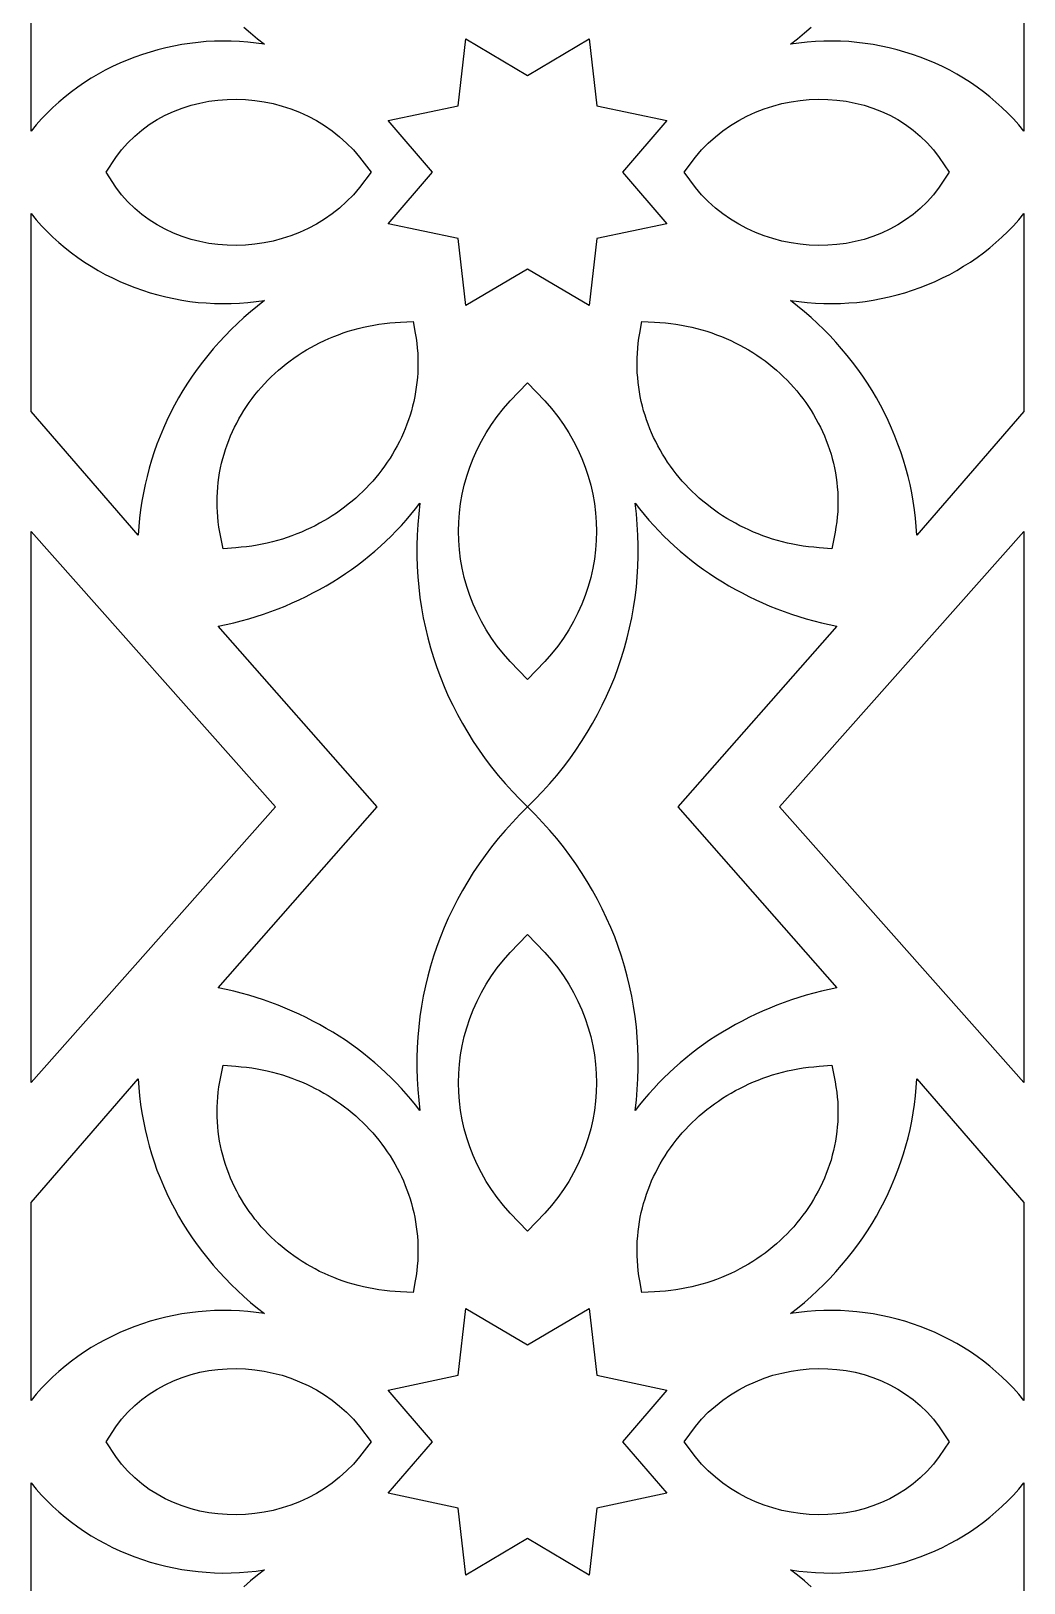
# Model space of a CAD drawing. Extents: x -627 to -557, y -402 to 403.
# Drawn here: x -627.2 to -557.2, y 79.6 to 189 of the extents above; entities that cross this region are included whole.
import ezdxf

# ---------------------------------------------------------------- set-up
doc = ezdxf.new("R2010")
doc.units = 0
doc.layers.add('LAYER_1', color=18, linetype='CONTINUOUS')

msp = doc.modelspace()

# ---------------------------------------------------------------- linework, layer by layer
at = {"layer": 'LAYER_1'}
for points in [[(-612.18, 189.27), (-611.71, 188.86), (-611.22, 188.46), (-610.73, 188.07), (-611.31, 188.15), (-611.9, 188.22), (-612.49, 188.26), (-613.08, 188.29), (-613.67, 188.29), (-614.25, 188.28), (-614.83, 188.25), (-615.41, 188.2), (-615.99, 188.13), (-616.56, 188.04), (-617.12, 187.94), (-617.69, 187.82), (-618.24, 187.68), (-618.79, 187.52), (-619.34, 187.35), (-619.88, 187.16), (-620.41, 186.95), (-620.93, 186.73), (-621.44, 186.49), (-621.95, 186.23), (-622.45, 185.96), (-622.94, 185.67), (-623.41, 185.36), (-623.88, 185.04), (-624.34, 184.71), (-624.78, 184.36), (-625.22, 183.99), (-625.64, 183.61), (-626.05, 183.21), (-626.44, 182.8), (-626.82, 182.38), (-627.19, 181.94), (-627.18, 195.89)], [(-557.19, 195.89), (-557.19, 181.94), (-557.55, 182.38), (-557.93, 182.8), (-558.33, 183.21), (-558.74, 183.61), (-559.16, 183.99), (-559.59, 184.36), (-560.04, 184.71), (-560.49, 185.04), (-560.96, 185.36), (-561.44, 185.67), (-561.93, 185.96), (-562.42, 186.23), (-562.93, 186.49), (-563.44, 186.73), (-563.97, 186.95), (-564.5, 187.16), (-565.04, 187.35), (-565.58, 187.52), (-566.13, 187.68), (-566.69, 187.82), (-567.25, 187.94), (-567.82, 188.04), (-568.39, 188.13), (-568.96, 188.2), (-569.54, 188.25), (-570.12, 188.28), (-570.71, 188.29), (-571.29, 188.29), (-571.88, 188.26), (-572.47, 188.22), (-573.06, 188.15), (-573.65, 188.07), (-573.15, 188.46), (-572.67, 188.86), (-572.2, 189.27)], [(-627.18, 72.68), (-627.19, 86.64), (-626.82, 86.2), (-626.44, 85.77), (-626.05, 85.36), (-625.64, 84.97), (-625.22, 84.59), (-624.78, 84.22), (-624.34, 83.87), (-623.88, 83.53), (-623.41, 83.21), (-622.94, 82.91), (-622.45, 82.62), (-621.95, 82.35), (-621.44, 82.09), (-620.93, 81.85), (-620.41, 81.63), (-619.88, 81.42), (-619.34, 81.23), (-618.79, 81.05), (-618.24, 80.9), (-617.69, 80.76), (-617.12, 80.64), (-616.56, 80.53), (-615.99, 80.45), (-615.41, 80.38), (-614.83, 80.33), (-614.25, 80.3), (-613.67, 80.28), (-613.08, 80.29), (-612.49, 80.32), (-611.9, 80.36), (-611.31, 80.42), (-610.73, 80.51), (-611.22, 80.12), (-611.71, 79.72), (-612.18, 79.31)], [(-572.2, 79.31), (-572.67, 79.72), (-573.15, 80.12), (-573.65, 80.51), (-573.06, 80.42), (-572.47, 80.36), (-571.88, 80.32), (-571.29, 80.29), (-570.71, 80.28), (-570.12, 80.3), (-569.54, 80.33), (-568.96, 80.38), (-568.39, 80.45), (-567.82, 80.53), (-567.25, 80.64), (-566.69, 80.76), (-566.13, 80.9), (-565.58, 81.05), (-565.04, 81.23), (-564.5, 81.42), (-563.97, 81.63), (-563.44, 81.85), (-562.93, 82.09), (-562.42, 82.35), (-561.93, 82.62), (-561.44, 82.91), (-560.96, 83.21), (-560.49, 83.53), (-560.04, 83.87), (-559.59, 84.22), (-559.16, 84.59), (-558.74, 84.97), (-558.33, 85.36), (-557.93, 85.77), (-557.55, 86.2), (-557.19, 86.64), (-557.19, 72.68)]]:
    msp.add_lwpolyline(points, dxfattribs=at)
for points in [[(-597.07, 183.72), (-596.53, 188.44), (-592.19, 185.87), (-587.85, 188.44), (-587.3, 183.72), (-582.36, 182.68), (-585.48, 179.04), (-582.36, 175.4), (-587.3, 174.36), (-587.85, 169.64), (-592.19, 172.2), (-596.53, 169.64), (-597.07, 174.36), (-602.02, 175.4), (-598.89, 179.04), (-602.02, 182.68)], [(-621.22, 180.08), (-620.8, 180.62), (-620.36, 181.12), (-619.88, 181.58), (-619.38, 182.01), (-618.85, 182.4), (-618.3, 182.75), (-617.72, 183.06), (-617.14, 183.33), (-616.53, 183.57), (-615.91, 183.76), (-615.29, 183.92), (-614.65, 184.05), (-614.01, 184.13), (-613.36, 184.18), (-612.71, 184.19), (-612.06, 184.17), (-611.41, 184.11), (-610.76, 184.01), (-610.12, 183.88), (-609.49, 183.71), (-608.87, 183.51), (-608.25, 183.27), (-607.66, 183), (-607.07, 182.69), (-606.51, 182.34), (-605.96, 181.96), (-605.44, 181.55), (-604.94, 181.1), (-604.46, 180.62), (-604.02, 180.1), (-603.22, 179.04), (-604.02, 177.97), (-604.46, 177.46), (-604.94, 176.97), (-605.44, 176.52), (-605.96, 176.11), (-606.51, 175.73), (-607.07, 175.39), (-607.66, 175.08), (-608.25, 174.8), (-608.87, 174.56), (-609.49, 174.36), (-610.12, 174.19), (-610.76, 174.06), (-611.41, 173.97), (-612.06, 173.91), (-612.71, 173.88), (-613.36, 173.89), (-614.01, 173.94), (-614.65, 174.03), (-615.29, 174.15), (-615.91, 174.31), (-616.53, 174.51), (-617.14, 174.74), (-617.72, 175.02), (-618.3, 175.33), (-618.85, 175.68), (-619.38, 176.06), (-619.88, 176.49), (-620.36, 176.95), (-620.8, 177.46), (-621.22, 178), (-621.9, 179.04)], [(-580.35, 180.1), (-579.91, 180.62), (-579.44, 181.1), (-578.94, 181.55), (-578.41, 181.96), (-577.87, 182.34), (-577.3, 182.69), (-576.72, 183), (-576.12, 183.27), (-575.51, 183.51), (-574.88, 183.71), (-574.25, 183.88), (-573.61, 184.01), (-572.96, 184.11), (-572.32, 184.17), (-571.67, 184.19), (-571.02, 184.18), (-570.37, 184.13), (-569.72, 184.05), (-569.09, 183.92), (-568.46, 183.76), (-567.84, 183.57), (-567.24, 183.33), (-566.65, 183.06), (-566.08, 182.75), (-565.53, 182.4), (-565, 182.01), (-564.5, 181.58), (-564.02, 181.12), (-563.57, 180.62), (-563.16, 180.08), (-562.47, 179.04), (-563.16, 178), (-563.57, 177.46), (-564.02, 176.95), (-564.5, 176.49), (-565, 176.06), (-565.53, 175.68), (-566.08, 175.33), (-566.65, 175.02), (-567.24, 174.74), (-567.84, 174.51), (-568.46, 174.31), (-569.09, 174.15), (-569.72, 174.03), (-570.37, 173.94), (-571.02, 173.89), (-571.67, 173.88), (-572.32, 173.91), (-572.96, 173.97), (-573.61, 174.06), (-574.25, 174.19), (-574.88, 174.36), (-575.51, 174.56), (-576.12, 174.8), (-576.72, 175.08), (-577.3, 175.39), (-577.87, 175.73), (-578.41, 176.11), (-578.94, 176.52), (-579.44, 176.97), (-579.91, 177.46), (-580.35, 177.97), (-581.15, 179.04)], [(-627.19, 176.13), (-626.82, 175.69), (-626.44, 175.27), (-626.05, 174.86), (-625.64, 174.46), (-625.22, 174.08), (-624.78, 173.72), (-624.34, 173.37), (-623.88, 173.03), (-623.41, 172.71), (-622.94, 172.41), (-622.45, 172.12), (-621.95, 171.84), (-621.44, 171.59), (-620.93, 171.35), (-620.41, 171.12), (-619.88, 170.91), (-619.34, 170.72), (-618.79, 170.55), (-618.24, 170.39), (-617.69, 170.25), (-617.12, 170.13), (-616.56, 170.03), (-615.99, 169.94), (-615.41, 169.87), (-614.83, 169.83), (-614.25, 169.79), (-613.67, 169.78), (-613.08, 169.79), (-612.49, 169.81), (-611.9, 169.86), (-611.31, 169.92), (-610.73, 170), (-611.22, 169.61), (-611.71, 169.21), (-612.18, 168.8), (-612.64, 168.38), (-613.08, 167.95), (-613.51, 167.51), (-613.93, 167.06), (-614.34, 166.6), (-614.73, 166.13), (-615.11, 165.65), (-615.47, 165.16), (-615.82, 164.67), (-616.16, 164.16), (-616.48, 163.65), (-616.78, 163.13), (-617.07, 162.61), (-617.35, 162.08), (-617.61, 161.54), (-617.86, 160.99), (-618.09, 160.44), (-618.31, 159.88), (-618.51, 159.32), (-618.69, 158.75), (-618.86, 158.18), (-619.01, 157.6), (-619.15, 157.02), (-619.27, 156.44), (-619.38, 155.85), (-619.46, 155.25), (-619.53, 154.66), (-619.59, 154.06), (-619.63, 153.46), (-627.18, 162.18)], [(-573.65, 170), (-573.06, 169.92), (-572.47, 169.86), (-571.88, 169.81), (-571.29, 169.79), (-570.71, 169.78), (-570.12, 169.79), (-569.54, 169.83), (-568.96, 169.87), (-568.39, 169.94), (-567.82, 170.03), (-567.25, 170.13), (-566.69, 170.25), (-566.13, 170.39), (-565.58, 170.55), (-565.04, 170.72), (-564.5, 170.91), (-563.97, 171.12), (-563.44, 171.35), (-562.93, 171.59), (-562.42, 171.84), (-561.93, 172.12), (-561.44, 172.41), (-560.96, 172.71), (-560.49, 173.03), (-560.04, 173.37), (-559.59, 173.72), (-559.16, 174.08), (-558.74, 174.46), (-558.33, 174.86), (-557.93, 175.27), (-557.55, 175.69), (-557.19, 176.13), (-557.19, 162.18), (-564.75, 153.46), (-564.79, 154.06), (-564.84, 154.66), (-564.91, 155.25), (-565, 155.85), (-565.1, 156.44), (-565.22, 157.02), (-565.36, 157.6), (-565.51, 158.18), (-565.68, 158.75), (-565.87, 159.32), (-566.07, 159.88), (-566.28, 160.44), (-566.52, 160.99), (-566.76, 161.54), (-567.02, 162.08), (-567.3, 162.61), (-567.59, 163.13), (-567.9, 163.65), (-568.22, 164.16), (-568.55, 164.67), (-568.9, 165.16), (-569.27, 165.65), (-569.65, 166.13), (-570.04, 166.6), (-570.44, 167.06), (-570.86, 167.51), (-571.29, 167.95), (-571.74, 168.38), (-572.2, 168.8), (-572.67, 169.21), (-573.15, 169.61)], [(-613.81, 153.32), (-613.88, 153.67), (-613.94, 154.03), (-613.99, 154.39), (-614.02, 154.74), (-614.05, 155.09), (-614.07, 155.44), (-614.07, 155.79), (-614.07, 156.14), (-614.05, 156.49), (-614.03, 156.83), (-613.99, 157.17), (-613.95, 157.51), (-613.89, 157.85), (-613.83, 158.19), (-613.76, 158.52), (-613.67, 158.85), (-613.58, 159.17), (-613.48, 159.5), (-613.37, 159.82), (-613.25, 160.13), (-613.12, 160.45), (-612.99, 160.76), (-612.84, 161.06), (-612.69, 161.36), (-612.53, 161.66), (-612.36, 161.96), (-612.18, 162.24), (-612, 162.53), (-611.8, 162.81), (-611.6, 163.08), (-611.4, 163.35), (-611.18, 163.62), (-610.96, 163.87), (-610.73, 164.13), (-610.49, 164.38), (-610.25, 164.62), (-610, 164.85), (-609.74, 165.08), (-609.48, 165.31), (-609.21, 165.53), (-608.93, 165.74), (-608.65, 165.94), (-608.36, 166.14), (-608.07, 166.33), (-607.77, 166.52), (-607.46, 166.69), (-607.15, 166.86), (-606.84, 167.02), (-606.51, 167.18), (-606.19, 167.32), (-605.85, 167.46), (-605.52, 167.59), (-605.18, 167.71), (-604.83, 167.83), (-604.48, 167.93), (-604.12, 168.03), (-603.76, 168.12), (-603.4, 168.2), (-603.03, 168.27), (-602.66, 168.33), (-602.28, 168.38), (-601.9, 168.42), (-601.52, 168.45), (-601.13, 168.47), (-600.25, 168.51), (-600.1, 167.69), (-600.04, 167.34), (-600, 166.99), (-599.96, 166.64), (-599.93, 166.29), (-599.92, 165.94), (-599.91, 165.59), (-599.92, 165.25), (-599.93, 164.9), (-599.95, 164.56), (-599.99, 164.22), (-600.03, 163.88), (-600.08, 163.55), (-600.14, 163.22), (-600.21, 162.89), (-600.29, 162.56), (-600.37, 162.23), (-600.47, 161.91), (-600.57, 161.59), (-600.69, 161.28), (-600.81, 160.96), (-600.94, 160.66), (-601.08, 160.35), (-601.22, 160.05), (-601.38, 159.75), (-601.54, 159.46), (-601.71, 159.17), (-601.88, 158.88), (-602.07, 158.6), (-602.26, 158.33), (-602.46, 158.06), (-602.67, 157.79), (-602.88, 157.53), (-603.1, 157.27), (-603.33, 157.02), (-603.56, 156.77), (-603.8, 156.53), (-604.05, 156.3), (-604.3, 156.07), (-604.56, 155.85), (-604.82, 155.63), (-605.1, 155.42), (-605.37, 155.21), (-605.66, 155.01), (-605.95, 154.82), (-606.24, 154.64), (-606.54, 154.46), (-606.85, 154.29), (-607.16, 154.12), (-607.47, 153.97), (-607.79, 153.82), (-608.12, 153.67), (-608.45, 153.54), (-608.79, 153.41), (-609.13, 153.29), (-609.47, 153.18), (-609.82, 153.08), (-610.17, 152.98), (-610.53, 152.9), (-610.89, 152.82), (-611.25, 152.75), (-611.62, 152.69), (-612, 152.64), (-612.37, 152.6), (-612.75, 152.57), (-613.64, 152.5)], [(-571.62, 152.57), (-572, 152.6), (-572.38, 152.64), (-572.75, 152.69), (-573.12, 152.75), (-573.49, 152.82), (-573.85, 152.9), (-574.2, 152.98), (-574.56, 153.08), (-574.91, 153.18), (-575.25, 153.29), (-575.59, 153.41), (-575.92, 153.54), (-576.26, 153.67), (-576.58, 153.82), (-576.9, 153.97), (-577.22, 154.12), (-577.53, 154.29), (-577.83, 154.46), (-578.13, 154.64), (-578.43, 154.82), (-578.72, 155.01), (-579, 155.21), (-579.28, 155.42), (-579.55, 155.63), (-579.82, 155.85), (-580.08, 156.07), (-580.33, 156.3), (-580.58, 156.53), (-580.82, 156.77), (-581.05, 157.02), (-581.28, 157.27), (-581.5, 157.53), (-581.71, 157.79), (-581.92, 158.06), (-582.11, 158.33), (-582.31, 158.6), (-582.49, 158.88), (-582.67, 159.17), (-582.84, 159.46), (-583, 159.75), (-583.15, 160.05), (-583.3, 160.35), (-583.44, 160.66), (-583.57, 160.96), (-583.69, 161.28), (-583.8, 161.59), (-583.9, 161.91), (-584, 162.23), (-584.09, 162.56), (-584.17, 162.89), (-584.24, 163.22), (-584.3, 163.55), (-584.35, 163.88), (-584.39, 164.22), (-584.42, 164.56), (-584.45, 164.9), (-584.46, 165.25), (-584.46, 165.59), (-584.46, 165.94), (-584.44, 166.29), (-584.41, 166.64), (-584.38, 166.99), (-584.33, 167.34), (-584.27, 167.69), (-584.13, 168.51), (-583.24, 168.47), (-582.85, 168.45), (-582.47, 168.42), (-582.09, 168.38), (-581.72, 168.33), (-581.34, 168.27), (-580.98, 168.2), (-580.61, 168.12), (-580.25, 168.03), (-579.9, 167.93), (-579.55, 167.83), (-579.2, 167.71), (-578.86, 167.59), (-578.52, 167.46), (-578.19, 167.32), (-577.86, 167.18), (-577.54, 167.02), (-577.22, 166.86), (-576.91, 166.69), (-576.61, 166.52), (-576.31, 166.33), (-576.01, 166.14), (-575.72, 165.94), (-575.44, 165.74), (-575.17, 165.53), (-574.9, 165.31), (-574.63, 165.08), (-574.38, 164.85), (-574.13, 164.62), (-573.88, 164.38), (-573.65, 164.13), (-573.42, 163.87), (-573.19, 163.62), (-572.98, 163.35), (-572.77, 163.08), (-572.57, 162.81), (-572.38, 162.53), (-572.19, 162.24), (-572.02, 161.96), (-571.85, 161.66), (-571.69, 161.36), (-571.53, 161.06), (-571.39, 160.76), (-571.25, 160.45), (-571.12, 160.13), (-571.01, 159.82), (-570.9, 159.5), (-570.79, 159.17), (-570.7, 158.85), (-570.62, 158.52), (-570.55, 158.19), (-570.48, 157.85), (-570.43, 157.51), (-570.38, 157.17), (-570.35, 156.83), (-570.32, 156.49), (-570.31, 156.14), (-570.3, 155.79), (-570.31, 155.44), (-570.32, 155.09), (-570.35, 154.74), (-570.39, 154.39), (-570.44, 154.03), (-570.49, 153.67), (-570.56, 153.32), (-570.74, 152.5)], [(-597.03, 154.38), (-596.99, 155.04), (-596.9, 155.69), (-596.79, 156.34), (-596.65, 156.98), (-596.47, 157.62), (-596.26, 158.25), (-596.02, 158.87), (-595.74, 159.49), (-595.43, 160.09), (-595.1, 160.68), (-594.72, 161.26), (-594.32, 161.83), (-593.88, 162.38), (-593.41, 162.92), (-592.19, 164.19), (-590.96, 162.92), (-590.49, 162.38), (-590.06, 161.83), (-589.65, 161.26), (-589.28, 160.68), (-588.94, 160.09), (-588.63, 159.49), (-588.36, 158.87), (-588.12, 158.25), (-587.91, 157.62), (-587.73, 156.98), (-587.58, 156.34), (-587.47, 155.69), (-587.39, 155.04), (-587.34, 154.38), (-587.32, 153.73), (-587.34, 153.08), (-587.39, 152.42), (-587.47, 151.77), (-587.58, 151.12), (-587.73, 150.48), (-587.91, 149.84), (-588.12, 149.21), (-588.36, 148.59), (-588.63, 147.97), (-588.94, 147.37), (-589.28, 146.78), (-589.65, 146.2), (-590.06, 145.63), (-590.49, 145.08), (-590.96, 144.54), (-592.19, 143.27), (-593.41, 144.54), (-593.88, 145.08), (-594.32, 145.63), (-594.72, 146.2), (-595.09, 146.78), (-595.43, 147.37), (-595.74, 147.97), (-596.02, 148.59), (-596.26, 149.21), (-596.47, 149.84), (-596.65, 150.48), (-596.79, 151.12), (-596.9, 151.77), (-596.99, 152.42), (-597.03, 153.08), (-597.05, 153.73)], [(-613.99, 147.04), (-613.44, 147.15), (-612.9, 147.28), (-612.37, 147.41), (-611.84, 147.56), (-611.31, 147.72), (-610.79, 147.89), (-610.28, 148.07), (-609.77, 148.26), (-609.27, 148.46), (-608.77, 148.68), (-608.28, 148.9), (-607.79, 149.13), (-607.31, 149.38), (-606.84, 149.63), (-606.38, 149.89), (-605.92, 150.17), (-605.47, 150.45), (-605.03, 150.74), (-604.59, 151.04), (-604.17, 151.35), (-603.75, 151.67), (-603.34, 152), (-602.94, 152.33), (-602.55, 152.67), (-602.17, 153.03), (-601.8, 153.38), (-601.44, 153.75), (-601.08, 154.13), (-600.74, 154.51), (-600.41, 154.9), (-600.09, 155.3), (-599.78, 155.7), (-599.86, 154.95), (-599.93, 154.2), (-599.97, 153.46), (-599.99, 152.72), (-599.99, 151.98), (-599.97, 151.24), (-599.93, 150.51), (-599.86, 149.78), (-599.77, 149.06), (-599.67, 148.34), (-599.54, 147.62), (-599.39, 146.91), (-599.22, 146.21), (-599.03, 145.51), (-598.82, 144.82), (-598.58, 144.13), (-598.33, 143.45), (-598.06, 142.78), (-597.77, 142.11), (-597.45, 141.46), (-597.12, 140.81), (-596.77, 140.17), (-596.4, 139.53), (-596.01, 138.91), (-595.6, 138.3), (-595.17, 137.69), (-594.72, 137.1), (-594.25, 136.52), (-593.76, 135.94), (-593.25, 135.38), (-592.73, 134.83), (-592.19, 134.29), (-591.64, 134.83), (-591.12, 135.38), (-590.61, 135.94), (-590.13, 136.52), (-589.66, 137.1), (-589.21, 137.69), (-588.78, 138.3), (-588.37, 138.91), (-587.98, 139.53), (-587.61, 140.17), (-587.25, 140.81), (-586.92, 141.46), (-586.61, 142.11), (-586.32, 142.78), (-586.04, 143.45), (-585.79, 144.13), (-585.56, 144.82), (-585.35, 145.51), (-585.16, 146.21), (-584.99, 146.91), (-584.84, 147.62), (-584.71, 148.34), (-584.6, 149.06), (-584.51, 149.78), (-584.45, 150.51), (-584.4, 151.24), (-584.38, 151.98), (-584.38, 152.72), (-584.4, 153.46), (-584.45, 154.2), (-584.51, 154.95), (-584.6, 155.7), (-584.29, 155.3), (-583.97, 154.9), (-583.63, 154.51), (-583.29, 154.13), (-582.94, 153.75), (-582.58, 153.38), (-582.21, 153.03), (-581.82, 152.67), (-581.43, 152.33), (-581.03, 152), (-580.62, 151.67), (-580.21, 151.35), (-579.78, 151.04), (-579.35, 150.74), (-578.9, 150.45), (-578.45, 150.17), (-578, 149.89), (-577.53, 149.63), (-577.06, 149.38), (-576.58, 149.13), (-576.1, 148.9), (-575.61, 148.68), (-575.11, 148.46), (-574.61, 148.26), (-574.1, 148.07), (-573.58, 147.89), (-573.06, 147.72), (-572.54, 147.56), (-572.01, 147.41), (-571.47, 147.28), (-570.93, 147.15), (-570.39, 147.04), (-581.58, 134.29), (-570.39, 121.54), (-570.93, 121.42), (-571.47, 121.3), (-572.01, 121.16), (-572.54, 121.02), (-573.06, 120.86), (-573.58, 120.69), (-574.1, 120.51), (-574.61, 120.32), (-575.11, 120.11), (-575.61, 119.9), (-576.1, 119.68), (-576.58, 119.44), (-577.06, 119.2), (-577.53, 118.95), (-578, 118.68), (-578.45, 118.41), (-578.9, 118.13), (-579.35, 117.84), (-579.78, 117.54), (-580.21, 117.23), (-580.62, 116.91), (-581.03, 116.58), (-581.43, 116.25), (-581.82, 115.9), (-582.21, 115.55), (-582.58, 115.19), (-582.94, 114.83), (-583.29, 114.45), (-583.63, 114.07), (-583.97, 113.68), (-584.29, 113.28), (-584.6, 112.88), (-584.51, 113.63), (-584.45, 114.37), (-584.4, 115.12), (-584.38, 115.86), (-584.38, 116.6), (-584.4, 117.34), (-584.45, 118.07), (-584.51, 118.8), (-584.6, 119.52), (-584.71, 120.24), (-584.84, 120.96), (-584.99, 121.67), (-585.16, 122.37), (-585.35, 123.07), (-585.56, 123.76), (-585.79, 124.45), (-586.04, 125.13), (-586.32, 125.8), (-586.61, 126.46), (-586.92, 127.12), (-587.25, 127.77), (-587.61, 128.41), (-587.98, 129.04), (-588.37, 129.67), (-588.78, 130.28), (-589.21, 130.88), (-589.66, 131.48), (-590.13, 132.06), (-590.61, 132.64), (-591.12, 133.2), (-591.64, 133.75), (-592.19, 134.29), (-592.73, 133.75), (-593.25, 133.2), (-593.76, 132.64), (-594.25, 132.06), (-594.72, 131.48), (-595.17, 130.88), (-595.6, 130.28), (-596.01, 129.67), (-596.4, 129.04), (-596.77, 128.41), (-597.12, 127.77), (-597.45, 127.12), (-597.77, 126.46), (-598.06, 125.8), (-598.33, 125.13), (-598.58, 124.45), (-598.82, 123.76), (-599.03, 123.07), (-599.22, 122.37), (-599.39, 121.67), (-599.54, 120.96), (-599.67, 120.24), (-599.77, 119.52), (-599.86, 118.8), (-599.93, 118.07), (-599.97, 117.34), (-599.99, 116.6), (-599.99, 115.86), (-599.97, 115.12), (-599.93, 114.37), (-599.86, 113.63), (-599.78, 112.88), (-600.09, 113.28), (-600.41, 113.68), (-600.74, 114.07), (-601.08, 114.45), (-601.44, 114.83), (-601.8, 115.19), (-602.17, 115.55), (-602.55, 115.9), (-602.94, 116.25), (-603.34, 116.58), (-603.75, 116.91), (-604.17, 117.23), (-604.59, 117.54), (-605.03, 117.84), (-605.47, 118.13), (-605.92, 118.41), (-606.38, 118.68), (-606.84, 118.95), (-607.31, 119.2), (-607.79, 119.44), (-608.28, 119.68), (-608.77, 119.9), (-609.27, 120.11), (-609.77, 120.32), (-610.28, 120.51), (-610.79, 120.69), (-611.31, 120.86), (-611.84, 121.02), (-612.37, 121.16), (-612.9, 121.3), (-613.44, 121.42), (-613.99, 121.54), (-602.79, 134.29)], [(-609.95, 134.29), (-627.18, 114.86), (-627.18, 153.71)], [(-557.19, 153.71), (-557.19, 114.86), (-574.42, 134.29)], [(-597.03, 115.5), (-596.99, 116.16), (-596.9, 116.81), (-596.79, 117.45), (-596.65, 118.1), (-596.47, 118.73), (-596.26, 119.37), (-596.02, 119.99), (-595.74, 120.6), (-595.43, 121.21), (-595.09, 121.8), (-594.72, 122.38), (-594.32, 122.95), (-593.88, 123.5), (-593.41, 124.03), (-592.19, 125.3), (-590.96, 124.03), (-590.49, 123.5), (-590.06, 122.95), (-589.65, 122.38), (-589.28, 121.8), (-588.94, 121.21), (-588.63, 120.6), (-588.36, 119.99), (-588.12, 119.37), (-587.91, 118.73), (-587.73, 118.1), (-587.58, 117.45), (-587.47, 116.81), (-587.39, 116.16), (-587.34, 115.5), (-587.32, 114.85), (-587.34, 114.19), (-587.39, 113.54), (-587.47, 112.89), (-587.58, 112.24), (-587.73, 111.6), (-587.91, 110.96), (-588.12, 110.33), (-588.36, 109.71), (-588.63, 109.09), (-588.94, 108.49), (-589.28, 107.89), (-589.65, 107.31), (-590.06, 106.75), (-590.49, 106.2), (-590.96, 105.66), (-592.19, 104.39), (-593.41, 105.66), (-593.88, 106.2), (-594.32, 106.75), (-594.72, 107.31), (-595.1, 107.89), (-595.43, 108.49), (-595.74, 109.09), (-596.02, 109.71), (-596.26, 110.33), (-596.47, 110.96), (-596.65, 111.6), (-596.79, 112.24), (-596.9, 112.89), (-596.99, 113.54), (-597.03, 114.19), (-597.05, 114.85)], [(-601.13, 100.1), (-601.52, 100.13), (-601.9, 100.16), (-602.28, 100.2), (-602.66, 100.25), (-603.03, 100.31), (-603.4, 100.38), (-603.76, 100.46), (-604.12, 100.55), (-604.48, 100.64), (-604.83, 100.75), (-605.18, 100.86), (-605.52, 100.98), (-605.85, 101.12), (-606.19, 101.25), (-606.51, 101.4), (-606.84, 101.55), (-607.15, 101.72), (-607.46, 101.89), (-607.77, 102.06), (-608.07, 102.25), (-608.36, 102.44), (-608.65, 102.64), (-608.93, 102.84), (-609.21, 103.05), (-609.48, 103.27), (-609.74, 103.49), (-610, 103.72), (-610.25, 103.96), (-610.49, 104.2), (-610.73, 104.45), (-610.96, 104.7), (-611.18, 104.96), (-611.4, 105.23), (-611.6, 105.5), (-611.8, 105.77), (-612, 106.05), (-612.18, 106.33), (-612.36, 106.62), (-612.53, 106.92), (-612.69, 107.21), (-612.84, 107.51), (-612.99, 107.82), (-613.12, 108.13), (-613.25, 108.44), (-613.37, 108.76), (-613.48, 109.08), (-613.58, 109.4), (-613.67, 109.73), (-613.76, 110.06), (-613.83, 110.39), (-613.89, 110.73), (-613.95, 111.06), (-613.99, 111.4), (-614.03, 111.75), (-614.05, 112.09), (-614.07, 112.44), (-614.07, 112.78), (-614.07, 113.13), (-614.05, 113.49), (-614.02, 113.84), (-613.99, 114.19), (-613.94, 114.55), (-613.88, 114.9), (-613.81, 115.26), (-613.64, 116.08), (-612.75, 116.01), (-612.37, 115.98), (-612, 115.94), (-611.62, 115.89), (-611.25, 115.83), (-610.89, 115.76), (-610.53, 115.68), (-610.17, 115.59), (-609.82, 115.5), (-609.47, 115.4), (-609.13, 115.28), (-608.79, 115.17), (-608.45, 115.04), (-608.12, 114.9), (-607.79, 114.76), (-607.47, 114.61), (-607.16, 114.45), (-606.85, 114.29), (-606.54, 114.12), (-606.24, 113.94), (-605.95, 113.75), (-605.66, 113.56), (-605.37, 113.36), (-605.1, 113.16), (-604.82, 112.95), (-604.56, 112.73), (-604.3, 112.51), (-604.05, 112.28), (-603.8, 112.04), (-603.56, 111.8), (-603.33, 111.56), (-603.1, 111.31), (-602.88, 111.05), (-602.67, 110.79), (-602.46, 110.52), (-602.26, 110.25), (-602.07, 109.97), (-601.88, 109.69), (-601.71, 109.41), (-601.54, 109.12), (-601.38, 108.83), (-601.22, 108.53), (-601.08, 108.23), (-600.94, 107.92), (-600.81, 107.61), (-600.69, 107.3), (-600.57, 106.99), (-600.47, 106.67), (-600.37, 106.34), (-600.29, 106.02), (-600.21, 105.69), (-600.14, 105.36), (-600.08, 105.03), (-600.03, 104.69), (-599.99, 104.36), (-599.95, 104.02), (-599.93, 103.68), (-599.92, 103.33), (-599.91, 102.99), (-599.92, 102.64), (-599.93, 102.29), (-599.96, 101.94), (-600, 101.59), (-600.04, 101.24), (-600.1, 100.89), (-600.25, 100.06)], [(-584.27, 100.89), (-584.33, 101.24), (-584.38, 101.59), (-584.41, 101.94), (-584.44, 102.29), (-584.46, 102.64), (-584.46, 102.99), (-584.46, 103.33), (-584.45, 103.68), (-584.42, 104.02), (-584.39, 104.36), (-584.35, 104.69), (-584.3, 105.03), (-584.24, 105.36), (-584.17, 105.69), (-584.09, 106.02), (-584, 106.34), (-583.9, 106.67), (-583.8, 106.99), (-583.69, 107.3), (-583.57, 107.61), (-583.44, 107.92), (-583.3, 108.23), (-583.15, 108.53), (-583, 108.83), (-582.84, 109.12), (-582.67, 109.41), (-582.49, 109.69), (-582.31, 109.97), (-582.11, 110.25), (-581.92, 110.52), (-581.71, 110.79), (-581.5, 111.05), (-581.28, 111.31), (-581.05, 111.56), (-580.82, 111.8), (-580.58, 112.04), (-580.33, 112.28), (-580.08, 112.51), (-579.82, 112.73), (-579.55, 112.95), (-579.28, 113.16), (-579, 113.36), (-578.72, 113.56), (-578.43, 113.75), (-578.13, 113.94), (-577.83, 114.12), (-577.53, 114.29), (-577.22, 114.45), (-576.9, 114.61), (-576.58, 114.76), (-576.26, 114.9), (-575.92, 115.04), (-575.59, 115.17), (-575.25, 115.28), (-574.91, 115.4), (-574.56, 115.5), (-574.2, 115.59), (-573.85, 115.68), (-573.49, 115.76), (-573.12, 115.83), (-572.75, 115.89), (-572.38, 115.94), (-572, 115.98), (-571.62, 116.01), (-570.74, 116.08), (-570.56, 115.26), (-570.49, 114.9), (-570.44, 114.55), (-570.39, 114.19), (-570.35, 113.84), (-570.32, 113.49), (-570.31, 113.13), (-570.3, 112.78), (-570.31, 112.44), (-570.32, 112.09), (-570.35, 111.75), (-570.38, 111.4), (-570.43, 111.06), (-570.48, 110.73), (-570.55, 110.39), (-570.62, 110.06), (-570.7, 109.73), (-570.79, 109.4), (-570.9, 109.08), (-571.01, 108.76), (-571.12, 108.44), (-571.25, 108.13), (-571.39, 107.82), (-571.53, 107.51), (-571.69, 107.21), (-571.85, 106.92), (-572.02, 106.62), (-572.19, 106.33), (-572.38, 106.05), (-572.57, 105.77), (-572.77, 105.5), (-572.98, 105.23), (-573.19, 104.96), (-573.42, 104.7), (-573.65, 104.45), (-573.88, 104.2), (-574.13, 103.96), (-574.38, 103.72), (-574.63, 103.49), (-574.9, 103.27), (-575.17, 103.05), (-575.44, 102.84), (-575.72, 102.64), (-576.01, 102.44), (-576.31, 102.25), (-576.61, 102.06), (-576.91, 101.89), (-577.22, 101.72), (-577.54, 101.55), (-577.86, 101.4), (-578.19, 101.25), (-578.52, 101.12), (-578.86, 100.98), (-579.2, 100.86), (-579.55, 100.75), (-579.9, 100.64), (-580.25, 100.55), (-580.61, 100.46), (-580.98, 100.38), (-581.34, 100.31), (-581.72, 100.25), (-582.09, 100.2), (-582.47, 100.16), (-582.85, 100.13), (-583.24, 100.1), (-584.13, 100.06)], [(-627.18, 106.4), (-619.63, 115.12), (-619.59, 114.52), (-619.53, 113.92), (-619.46, 113.32), (-619.38, 112.73), (-619.27, 112.14), (-619.15, 111.56), (-619.01, 110.97), (-618.86, 110.4), (-618.69, 109.83), (-618.51, 109.26), (-618.31, 108.69), (-618.09, 108.14), (-617.86, 107.59), (-617.61, 107.04), (-617.35, 106.5), (-617.07, 105.97), (-616.78, 105.44), (-616.48, 104.93), (-616.16, 104.41), (-615.82, 103.91), (-615.47, 103.42), (-615.11, 102.93), (-614.73, 102.45), (-614.34, 101.98), (-613.93, 101.52), (-613.51, 101.07), (-613.08, 100.63), (-612.64, 100.2), (-612.18, 99.77), (-611.71, 99.36), (-611.22, 98.96), (-610.73, 98.58), (-611.31, 98.66), (-611.9, 98.72), (-612.49, 98.77), (-613.08, 98.79), (-613.67, 98.8), (-614.25, 98.78), (-614.83, 98.75), (-615.41, 98.7), (-615.99, 98.63), (-616.56, 98.55), (-617.12, 98.44), (-617.69, 98.32), (-618.24, 98.18), (-618.79, 98.03), (-619.34, 97.85), (-619.88, 97.66), (-620.41, 97.46), (-620.93, 97.23), (-621.44, 96.99), (-621.95, 96.73), (-622.45, 96.46), (-622.94, 96.17), (-623.41, 95.87), (-623.88, 95.55), (-624.34, 95.21), (-624.78, 94.86), (-625.22, 94.49), (-625.64, 94.11), (-626.05, 93.72), (-626.44, 93.31), (-626.82, 92.88), (-627.19, 92.45)], [(-573.65, 98.58), (-573.15, 98.96), (-572.67, 99.36), (-572.2, 99.77), (-571.74, 100.2), (-571.29, 100.63), (-570.86, 101.07), (-570.44, 101.52), (-570.04, 101.98), (-569.65, 102.45), (-569.27, 102.93), (-568.9, 103.42), (-568.55, 103.91), (-568.22, 104.41), (-567.9, 104.93), (-567.59, 105.44), (-567.3, 105.97), (-567.02, 106.5), (-566.76, 107.04), (-566.52, 107.59), (-566.28, 108.14), (-566.07, 108.69), (-565.87, 109.26), (-565.68, 109.83), (-565.51, 110.4), (-565.36, 110.97), (-565.22, 111.56), (-565.1, 112.14), (-565, 112.73), (-564.91, 113.32), (-564.84, 113.92), (-564.79, 114.52), (-564.75, 115.12), (-557.19, 106.4), (-557.19, 92.45), (-557.55, 92.88), (-557.93, 93.31), (-558.33, 93.72), (-558.74, 94.11), (-559.16, 94.49), (-559.59, 94.86), (-560.04, 95.21), (-560.49, 95.55), (-560.96, 95.87), (-561.44, 96.17), (-561.93, 96.46), (-562.42, 96.73), (-562.93, 96.99), (-563.44, 97.23), (-563.97, 97.46), (-564.5, 97.66), (-565.04, 97.85), (-565.58, 98.03), (-566.13, 98.18), (-566.69, 98.32), (-567.25, 98.44), (-567.82, 98.55), (-568.39, 98.63), (-568.96, 98.7), (-569.54, 98.75), (-570.12, 98.78), (-570.71, 98.8), (-571.29, 98.79), (-571.88, 98.77), (-572.47, 98.72), (-573.06, 98.66)], [(-597.07, 94.22), (-596.53, 98.94), (-592.19, 96.37), (-587.85, 98.94), (-587.3, 94.22), (-582.36, 93.18), (-585.48, 89.54), (-582.36, 85.9), (-587.3, 84.86), (-587.85, 80.14), (-592.19, 82.71), (-596.53, 80.14), (-597.07, 84.86), (-602.02, 85.9), (-598.89, 89.54), (-602.02, 93.18)], [(-621.22, 90.58), (-620.8, 91.12), (-620.36, 91.62), (-619.88, 92.09), (-619.38, 92.51), (-618.85, 92.9), (-618.3, 93.25), (-617.72, 93.56), (-617.14, 93.83), (-616.53, 94.07), (-615.91, 94.27), (-615.29, 94.43), (-614.65, 94.55), (-614.01, 94.63), (-613.36, 94.68), (-612.71, 94.7), (-612.06, 94.67), (-611.41, 94.61), (-610.76, 94.52), (-610.12, 94.38), (-609.49, 94.22), (-608.87, 94.01), (-608.25, 93.77), (-607.66, 93.5), (-607.07, 93.19), (-606.51, 92.85), (-605.96, 92.47), (-605.44, 92.05), (-604.94, 91.61), (-604.46, 91.12), (-604.02, 90.61), (-603.22, 89.54), (-604.02, 88.48), (-604.46, 87.96), (-604.94, 87.48), (-605.44, 87.03), (-605.96, 86.61), (-606.51, 86.23), (-607.07, 85.89), (-607.66, 85.58), (-608.25, 85.31), (-608.87, 85.07), (-609.49, 84.87), (-610.12, 84.7), (-610.76, 84.57), (-611.41, 84.47), (-612.06, 84.41), (-612.71, 84.39), (-613.36, 84.4), (-614.01, 84.45), (-614.65, 84.53), (-615.29, 84.65), (-615.91, 84.81), (-616.53, 85.01), (-617.14, 85.25), (-617.72, 85.52), (-618.3, 85.83), (-618.85, 86.18), (-619.38, 86.57), (-619.88, 86.99), (-620.36, 87.46), (-620.8, 87.96), (-621.22, 88.5), (-621.9, 89.54)], [(-580.35, 90.61), (-579.91, 91.12), (-579.44, 91.61), (-578.94, 92.05), (-578.41, 92.47), (-577.87, 92.85), (-577.3, 93.19), (-576.72, 93.5), (-576.12, 93.77), (-575.51, 94.01), (-574.88, 94.22), (-574.25, 94.38), (-573.61, 94.52), (-572.96, 94.61), (-572.32, 94.67), (-571.67, 94.7), (-571.02, 94.68), (-570.37, 94.63), (-569.72, 94.55), (-569.09, 94.43), (-568.46, 94.27), (-567.84, 94.07), (-567.24, 93.83), (-566.65, 93.56), (-566.08, 93.25), (-565.53, 92.9), (-565, 92.51), (-564.5, 92.09), (-564.02, 91.62), (-563.57, 91.12), (-563.16, 90.58), (-562.47, 89.54), (-563.16, 88.5), (-563.57, 87.96), (-564.02, 87.46), (-564.5, 86.99), (-565, 86.57), (-565.53, 86.18), (-566.08, 85.83), (-566.65, 85.52), (-567.24, 85.25), (-567.84, 85.01), (-568.46, 84.81), (-569.09, 84.65), (-569.72, 84.53), (-570.37, 84.45), (-571.02, 84.4), (-571.67, 84.39), (-572.32, 84.41), (-572.96, 84.47), (-573.61, 84.57), (-574.25, 84.7), (-574.88, 84.87), (-575.51, 85.07), (-576.12, 85.31), (-576.72, 85.58), (-577.3, 85.89), (-577.87, 86.23), (-578.41, 86.61), (-578.94, 87.03), (-579.44, 87.48), (-579.91, 87.96), (-580.35, 88.48), (-581.15, 89.54)]]:
    msp.add_lwpolyline(points, close=True, dxfattribs=at)

doc.saveas('drawing.dxf')
